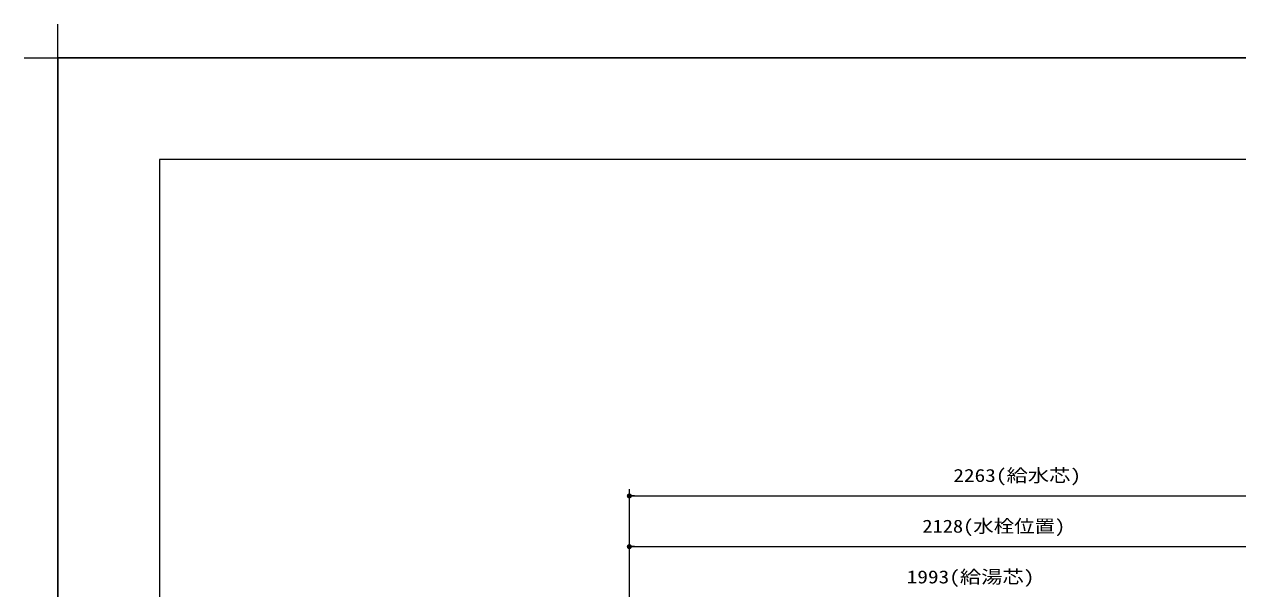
# Model space of a CAD drawing. Units: millimetres, scale not verified. Extents: x -9797 to 9797, y -4555 to 4555.
# Drawn here: x -9797 to -6210, y 2886 to 4555 of the extents above; entities that cross this region are included whole.
import ezdxf
from ezdxf.enums import TextEntityAlignment as Align

# ---------------------------------------------------------------- set-up
doc = ezdxf.new("R2010")
doc.units = ezdxf.units.MM
doc.header["$LTSCALE"] = 30
for name, color, linetype, lineweight in [('0-0_図面枠', 3, 'Continuous', 15), ('0-2_寸法ﾚｲﾔｰ', 30, 'Continuous', 13), ('0-3_0', 7, 'Continuous', 25), ('0-4_DEFPOINTS', 7, 'Continuous', 25), ('0-9_一般', 7, 'Continuous', 5)]:
    doc.layers.add(name, color=color, linetype=linetype, lineweight=lineweight)
doc.styles.add('ＭＳ ゴシック', font='')
doc.styles.get('ＭＳ ゴシック').set_extended_font_data('MS Gothic')

# ---------------------------------------------------------------- blocks, each defined once
blk = doc.blocks.new('_DOT')
at = {"layer": '0-3_0', "color": 30}
blk.add_line((-15, 0), (-30, 0), dxfattribs=at)
for points in [[(0, 0), (-15, 0), (-14.88, 1.88)], [(0, 0), (-14.88, -1.88), (-15, 0)], [(0, 0), (-14.88, 1.88), (-14.53, 3.73)], [(0, 0), (-14.53, -3.73), (-14.88, -1.88)], [(0, 0), (-14.53, 3.73), (-13.95, 5.52)], [(0, 0), (-13.95, -5.52), (-14.53, -3.73)], [(0, 0), (-13.95, 5.52), (-13.14, 7.23)], [(0, 0), (-13.14, -7.23), (-13.95, -5.52)], [(0, 0), (-13.14, 7.23), (-12.14, 8.82)], [(0, 0), (-12.14, -8.82), (-13.14, -7.23)], [(0, 0), (-12.14, 8.82), (-10.93, 10.27)], [(0, 0), (-10.93, -10.27), (-12.14, -8.82)], [(0, 0), (-10.93, 10.27), (-9.56, 11.56)], [(0, 0), (-9.56, -11.56), (-10.93, -10.27)], [(0, 0), (-9.56, 11.56), (-8.04, 12.66)], [(0, 0), (-8.04, -12.66), (-9.56, -11.56)], [(0, 0), (-8.04, 12.66), (-6.39, 13.57)], [(0, 0), (-6.39, -13.57), (-8.04, -12.66)], [(0, 0), (-6.39, 13.57), (-4.64, 14.27)], [(0, 0), (-4.64, -14.27), (-6.39, -13.57)], [(0, 0), (-4.64, 14.27), (-2.81, 14.73)], [(0, 0), (-2.81, -14.73), (-4.64, -14.27)], [(0, 0), (-2.81, 14.73), (-0.94, 14.97)], [(0, 0), (-0.94, -14.97), (-2.81, -14.73)], [(0, 0), (-0.94, 14.97), (0.94, 14.97)], [(0, 0), (0.94, -14.97), (-0.94, -14.97)], [(0, 0), (0.94, 14.97), (2.81, 14.73)], [(0, 0), (2.81, 14.73), (4.64, 14.27)], [(0, 0), (4.64, 14.27), (6.39, 13.57)], [(0, 0), (6.39, 13.57), (8.04, 12.66)], [(0, 0), (8.04, 12.66), (9.56, 11.56)], [(0, 0), (9.56, 11.56), (10.93, 10.27)], [(0, 0), (10.93, 10.27), (12.14, 8.82)], [(0, 0), (12.14, 8.82), (13.14, 7.23)], [(0, 0), (13.14, 7.23), (13.95, 5.52)], [(0, 0), (13.95, 5.52), (14.53, 3.73)], [(0, 0), (14.53, 3.73), (14.88, 1.88)], [(0, 0), (14.88, 1.88), (15, 0)], [(0, 0), (2.81, -14.73), (0.94, -14.97)], [(0, 0), (4.64, -14.27), (2.81, -14.73)], [(0, 0), (6.39, -13.57), (4.64, -14.27)], [(0, 0), (8.04, -12.66), (6.39, -13.57)], [(0, 0), (9.56, -11.56), (8.04, -12.66)], [(0, 0), (10.93, -10.27), (9.56, -11.56)], [(0, 0), (12.14, -8.82), (10.93, -10.27)], [(0, 0), (13.14, -7.23), (12.14, -8.82)], [(0, 0), (13.95, -5.52), (13.14, -7.23)], [(0, 0), (14.53, -3.73), (13.95, -5.52)], [(0, 0), (14.88, -1.88), (14.53, -3.73)], [(0, 0), (15, 0), (14.88, -1.88)]]:
    blk.add_solid(points, dxfattribs=at)
blk = doc.blocks.new('グループ-13-1')
at = {"layer": '0-9_一般'}
for p, q in [((372249.8, -84177), (372249.8, -80193)), ((370257.8, -82185), (374241.7, -82185))]:
    blk.add_line(p, q, dxfattribs=at)

msp = doc.modelspace()

# ---------------------------------------------------------------- linework, layer by layer
at = {"layer": '0-0_図面枠'}
msp.add_lwpolyline([(-9397.23, -4155), (2602.77, -4155), (2602.77, 4155), (-9397.23, 4155)], close=True, dxfattribs=at)
at = {"layer": '0-2_寸法ﾚｲﾔｰ'}
for p, q in [((-8008.51, 1960), (-8008.51, 3180)), ((-7993.51, 3160), (-5760.51, 3160)), ((-8008.51, 1960), (-8008.51, 3030)), ((-7993.51, 3010), (-5895.51, 3010))]:
    msp.add_line(p, q, dxfattribs=at)
at = {"layer": '0-4_DEFPOINTS'}
for p in [(2902.77, 4455), (-9697.23, -4455)]:
    msp.add_line(p, (-9697.23, 4455), dxfattribs=at)

# ---------------------------------------------------------------- block references
at = {"layer": '0-2_寸法ﾚｲﾔｰ', "xscale": 0.5, "yscale": 0.5, "rotation": 180}
for p in [(-8008.51, 3160), (-8008.51, 3010)]:
    msp.add_blockref('_DOT', p, dxfattribs=at)
at = {"layer": '0-4_DEFPOINTS', "xscale": 0.05, "yscale": 0.05}
msp.add_blockref('グループ-13-1', (-28309.72, 8564.25), dxfattribs=at)

# ---------------------------------------------------------------- texts
at = {"layer": '0-2_寸法ﾚｲﾔｰ', "style": 'ＭＳ ゴシック'}
for s, width, p in [('2263(給水芯)', 1.2, (-7050.92, 3189.74)), ('2128(水栓位置)', 1.15, (-7142.42, 3039.74)), ('1993(給湯芯)', 1.2, (-7188.78, 2889.74))]:
    msp.add_text(s, height=38.48, dxfattribs=dict(at, width=width)).set_placement(p, align=Align.BOTTOM_LEFT)

doc.saveas('drawing.dxf')
